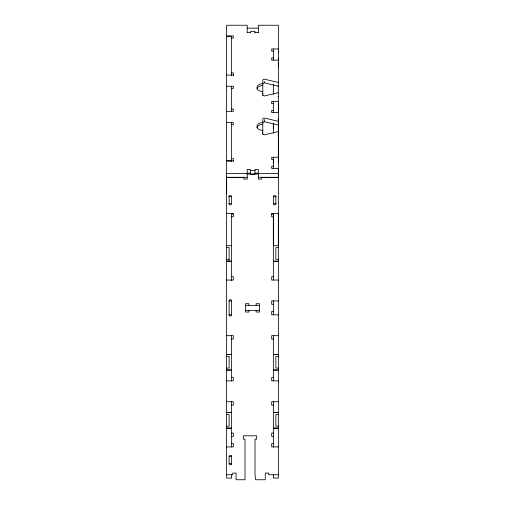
<?xml version="1.0" encoding="UTF-8"?>
<svg xmlns="http://www.w3.org/2000/svg" width="505" height="505" viewBox="0 0 505 505"><rect width="100%" height="100%" fill="white"/><g stroke="black" fill="none" stroke-linecap="round" stroke-linejoin="round"><path stroke-width="0.76" d="M226.625 193.175L226.625 176.157M273.356 213.501L273.356 245.727L278.362 245.727L278.362 213.501L271.684 213.501L271.684 216.841L273.356 216.841L273.356 280.048M273.356 162.831L273.356 157.244M273.356 128.586L273.356 123.169M278.362 176.15L278.362 174.364M278.362 173.373L278.362 168.411L271.684 168.411L271.684 166.177L273.356 166.177M278.362 162.831L278.362 118.536M278.362 106.997L278.362 112.577L271.684 112.577L271.684 110.349L273.356 110.349M278.362 105.135L278.362 103.891M278.362 66.919L278.362 62.62M278.362 57.349L278.362 60.139L271.684 60.139L271.684 57.905L273.356 57.905M278.362 52.697L278.362 51.453M231.631 463.824C231.593 465.2 229.169 465.2 229.131 463.824L229.131 456.665A1.25 1.25 0 0 1 230.381 455.415A1.25 1.25 0 0 1 231.631 456.665L229.131 456.665M247.21 28.154L258.333 28.154M247.21 32.509L250.549 32.509M255 32.509L258.333 32.509M226.625 35.861L233.304 35.861L233.304 38.09L231.631 38.09M226.625 36.695L231.631 36.695L231.631 75.819M278.362 48.972L271.684 48.972L271.684 51.207L273.356 51.207M231.631 72.846L233.304 72.846L233.304 75.819M226.625 75.075L233.304 75.075M226.625 86.241L233.304 86.241L233.304 88.476L231.631 88.476M278.362 101.41L271.684 101.41L271.684 103.645L273.356 103.645M231.631 109.118L233.304 109.118L233.304 111.353L226.625 111.353M226.625 122.519L233.304 122.519L233.304 124.748L231.631 124.748M278.362 157.244L271.684 157.244L271.684 159.479L273.356 159.479L273.356 168.411M231.631 158.684L233.304 158.684L233.304 161.657M231.631 160.899L226.625 160.899L233.304 160.918M250.549 170.589L255 170.589M247.21 173.19L250.549 173.19M255 173.19L258.333 173.19M226.625 173.575L247.21 173.575M258.333 173.575L278.362 173.575M247.21 173.985L258.333 173.985M226.625 177.293L247.21 177.293M258.333 177.293L278.362 177.293M226.625 177.406L243.871 177.406L243.871 179.073L247.21 179.073L247.21 169.472L250.549 169.472L250.549 174.307L255 174.307L255 169.472L258.333 169.472L258.333 179.073L261.672 179.073L261.672 177.406L278.362 177.406M228.714 196.514L231.631 196.514L231.631 203.692A1.25 1.25 0 0 1 230.381 204.942A1.25 1.25 0 0 1 229.131 203.692L229.131 196.514M273.356 196.742A1.25 1.25 0 0 1 274.606 195.486A1.25 1.25 0 0 1 275.856 196.742L275.856 203.692A1.25 1.25 0 0 1 274.606 204.942A1.25 1.25 0 0 1 273.356 203.692L273.356 196.742L276.273 196.742M228.714 203.464L231.631 203.464M273.356 203.692L276.273 203.692M226.625 213.501L233.304 213.501L233.304 216.841L231.631 216.841M231.82 213.994L233.304 213.994M271.684 213.994L273.167 213.994M226.625 245.727L231.631 245.727M226.625 247.633L229.131 247.633L229.131 261.464M278.362 247.633L275.856 247.633L275.856 259.317L278.362 259.317M226.625 259.317L229.131 259.317M231.631 261.218L226.625 261.218L230.798 261.287M273.356 261.218L278.362 261.218L274.19 261.287M231.631 276.708L233.304 276.708L233.304 280.048L226.625 280.048M273.356 276.708L271.684 276.708L271.684 280.048L278.362 280.048M228.771 300.911L231.631 300.911L231.631 314.817A1.25 1.25 0 0 1 230.381 316.067A1.25 1.25 0 0 1 229.131 314.817L229.131 300.911A1.25 1.25 0 0 1 230.381 299.661A1.25 1.25 0 0 1 231.631 300.911M278.362 300.911L271.684 300.911L271.684 304.25L273.356 304.25M245.55 305.361L259.456 305.361M245.55 310.367L259.456 310.367M273.356 311.478L271.684 311.478L271.684 314.817L278.362 314.817M228.771 314.817L231.631 314.817M226.625 335.673L233.304 335.673L233.304 339.013L231.631 339.013M278.362 335.673L271.684 335.673L271.684 339.013L273.356 339.013M227.465 354.434L231.631 354.434M274.19 354.434L278.362 354.434M226.625 354.504L231.631 354.504M273.356 354.504L278.362 354.504M226.625 356.41L229.131 356.41L229.131 368.094L226.625 368.094M278.362 356.41L275.856 356.41L275.856 368.094L278.362 368.094M226.625 369.995L231.631 369.995M273.356 369.995L278.362 369.995M226.625 370.064L230.798 370.064M273.356 370.064L277.529 370.064M231.631 377.538L233.304 377.538L233.304 380.871L226.625 380.871M273.356 377.538L271.684 377.538L271.684 380.871L278.362 380.871M226.625 401.734L233.304 401.734L233.304 405.073L231.631 405.073M278.362 401.734L271.684 401.734L271.684 405.073L273.356 405.073M227.465 412.541L231.631 412.541M274.19 412.541L278.362 412.541M226.625 412.61L231.631 412.61M273.356 412.61L278.362 412.61M226.625 414.517L229.131 414.517L229.131 426.195L226.625 426.195M278.362 414.517L275.856 414.517L275.856 426.195L278.362 426.195M226.625 428.101L231.631 428.101M273.356 428.101L278.362 428.101M226.625 428.171L230.798 428.171M273.356 428.171L277.529 428.171M231.631 433.025L233.304 433.025L233.304 436.358L231.631 436.358M273.356 433.025L271.684 433.025L271.684 436.358L273.356 436.358M231.631 443.592L233.304 443.592L233.304 446.931L226.625 446.931M273.356 443.592L271.684 443.592L271.684 446.931L278.362 446.931M229.131 463.615L231.631 463.615M226.625 474.744L232.748 474.744L232.748 473.078L236.081 473.078L236.081 479.75L245.007 479.75L245.007 439.142L243.341 439.142L243.341 435.802L256.691 435.802L256.691 439.142L255.019 439.142L255.019 474.744L255.555 479.75L265.289 479.75L265.289 473.078L268.628 473.078L268.628 474.744L278.362 474.744M277.883 86.046L264.456 82.902A1.667 1.117 0 0 0 262.783 84.019M262.783 122.898A1.667 1.117 0 0 1 264.456 121.781L277.883 124.924A1.673 1.124 0 0 0 278.362 124.975M273.356 48.972L273.356 60.139M273.356 84.272L273.356 94.34M273.356 101.41L273.356 112.577M273.356 123.599L273.356 133.358M273.356 213.994L273.356 216.664M273.356 300.911L273.356 314.817M273.356 335.673L273.356 380.871M273.356 401.734L273.356 446.931M273.356 474.504L273.356 478.084L278.362 478.084L278.362 25.25L258.333 25.25L258.333 32.749M264.456 81.507L264.456 82.435M264.456 119.458L264.456 120.386M264.456 120.853L264.456 121.781M262.783 95.477L262.783 80.301A1.667 1.117 0 0 1 264.456 79.184L277.883 82.328A1.673 1.124 0 0 0 278.362 82.372M262.783 134.362L262.783 119.18A1.667 1.117 0 0 1 264.456 118.063L277.883 121.206A1.673 1.124 0 0 0 278.362 121.251M256.123 305.361L256.123 303.688L259.456 303.688L259.456 312.033L256.123 312.033L256.123 310.367M255 32.882L255 31.392L250.549 31.392L250.549 32.882M248.889 305.361L248.889 303.688L245.55 303.688L245.55 312.033L248.889 312.033L248.889 310.367M247.21 32.749L247.21 25.25L226.625 25.25L226.625 478.084L231.631 478.084L231.631 474.504M231.631 86.241L231.631 111.353M231.631 122.519L231.631 161.657M231.631 213.501L231.631 280.502M231.631 335.673L231.631 380.871M231.631 401.734L231.631 446.931M231.631 455.832L231.631 464.455M278.362 86.096A1.673 1.124 0 0 1 277.883 86.046M277.996 135.365A1.673 1.124 0 0 1 278.362 135.34M278.362 131.622A1.673 1.124 0 0 0 277.883 131.666L264.456 134.81A1.667 1.117 0 0 1 262.783 133.692M262.783 132.203A5.839 3.907 0 0 1 262.259 132.19M256.969 127.948A5.839 3.907 0 0 1 262.783 124.388M262.783 130.347A5.839 3.907 0 0 1 256.944 126.433A5.839 3.907 0 0 1 262.783 122.526M277.996 96.487A1.673 1.124 0 0 1 278.362 96.461M278.362 92.743A1.673 1.124 0 0 0 277.883 92.787L264.456 95.931A1.667 1.117 0 0 1 262.783 94.814M262.783 93.324A5.839 3.907 0 0 1 262.259 93.311M256.969 89.063A5.839 3.907 0 0 1 262.783 85.509M262.783 91.468A5.839 3.907 0 0 1 256.944 87.554A5.839 3.907 0 0 1 262.783 83.647M229.131 196.742A1.25 1.25 0 0 1 230.381 195.486A1.25 1.25 0 0 1 231.631 196.742"/></g></svg>
